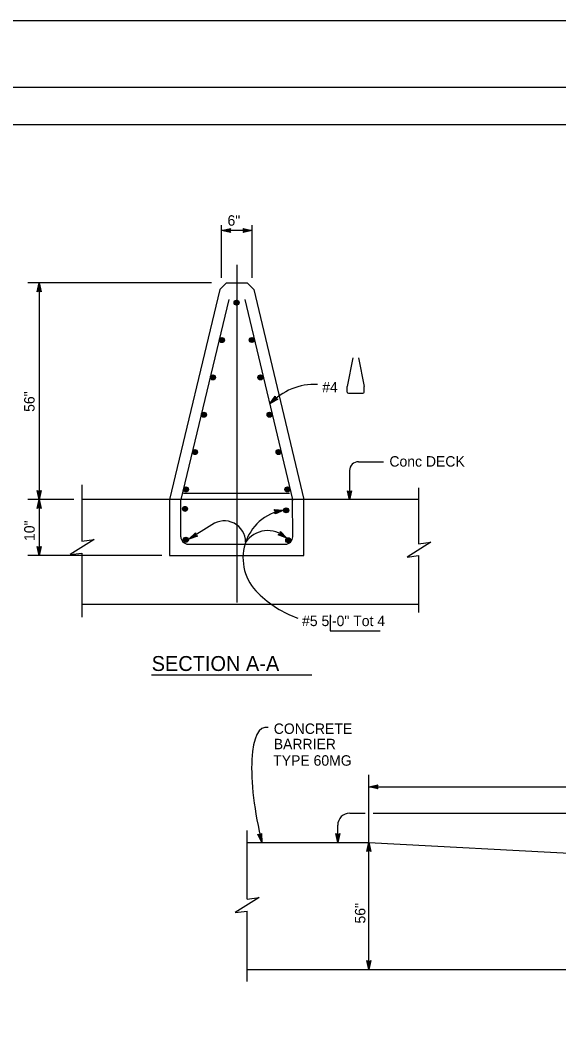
# Model space of a CAD drawing. Extents: x -894 to 866, y -476 to 714.
# Drawn here: x -157 to 203, y 30 to 714 of the extents above; entities that cross this region are included whole.
import ezdxf

# ---------------------------------------------------------------- set-up
doc = ezdxf.new("R2010")
doc.units = 0
for name, color, linetype in [('10 Sheet Format', 7, 'Continuous'), ('56 Stage 3 Anno', 7, 'Continuous'), ('57 Undefined', 7, 'Continuous'), ('60 Nongeo Data', 7, 'Continuous')]:
    doc.layers.add(name, color=color, linetype=linetype)

msp = doc.modelspace()

# ---------------------------------------------------------------- linework, layer by layer
at = {"layer": '10 Sheet Format'}
msp.add_line((-813.45, 643.96), (811.55, 643.96), dxfattribs=at)
for points in [[(-894.04, 713.56), (865.96, 713.56), (865.96, -476.44), (-894.04, -476.44)], [(-863.43, 668.96), (836.57, 668.96), (836.57, -431.04), (-863.43, -431.04)], [(-863.43, 668.96), (836.57, 668.96), (836.57, -431.04), (-863.43, -431.04)]]:
    msp.add_lwpolyline(points, close=True, dxfattribs=at)
at = {"layer": '56 Stage 3 Anno'}
for p, q in [((-22.87, 572.94), (-16.87, 574.27)), ((-16.87, 571.6), (-22.87, 572.94)), ((-22.87, 572.94), (-22.87, 572.94)), ((-17.09, 571.95), (-21.49, 572.94)), ((-21.48, 572.94), (-17.11, 573.91)), ((-20.11, 572.94), (-17.28, 573.56)), ((-17.32, 572.31), (-20.11, 572.94)), ((-18.73, 572.93), (-17.52, 573.2)), ((-17.5, 572.66), (-18.73, 572.93)), ((-16.87, 574.27), (-17.67, 572.94)), ((-17.67, 572.94), (-16.87, 571.6)), ((-16.87, 574.27), (-16.87, 574.27)), ((-16.87, 571.6), (-16.87, 571.6)), ((-7.46, 572.94), (-8.26, 574.28)), ((-8.26, 574.28), (-8.26, 574.28)), ((-8.26, 574.28), (-2.26, 572.94)), ((-2.26, 572.94), (-8.26, 571.61)), ((-8.26, 571.61), (-7.46, 572.94)), ((-8.26, 571.61), (-8.26, 571.61)), ((-8.04, 573.92), (-3.64, 572.94)), ((-3.65, 572.93), (-8.03, 571.97)), ((-5.02, 572.94), (-7.85, 572.31)), ((-7.81, 573.56), (-5.02, 572.94)), ((-7.63, 573.22), (-6.4, 572.94)), ((-6.4, 572.94), (-7.61, 572.67)), ((-2.26, 572.94), (-2.26, 572.94)), ((-146.14, 531.78), (-144.8, 537.78)), ((-145.78, 532), (-144.8, 536.4)), ((-145.42, 532.23), (-144.8, 535.02)), ((-145.07, 532.41), (-144.8, 533.64)), ((-144.8, 537.78), (-144.8, 537.78)), ((-144.8, 537.78), (-143.47, 531.78)), ((-144.8, 535.02), (-144.17, 532.2)), ((-144.8, 533.64), (-144.53, 532.43)), ((-144.79, 536.39), (-143.83, 532.02)), ((-144.8, 532.58), (-146.14, 531.78)), ((-146.14, 531.78), (-146.14, 531.78)), ((-143.47, 531.78), (-144.8, 532.58)), ((-143.47, 531.78), (-143.47, 531.78)), ((9.65, 456.88), (13.13, 461.94)), ((14.95, 459.99), (9.65, 456.88)), ((10.66, 457.83), (13.21, 461.52)), ((14.55, 460.1), (10.66, 457.82)), ((11.67, 458.76), (13.31, 461.14)), ((14.13, 460.2), (11.67, 458.76)), ((12.68, 459.7), (13.39, 460.72)), ((13.77, 460.34), (12.68, 459.7)), ((13.13, 461.94), (13.13, 461.94)), ((13.13, 461.94), (13.45, 460.42)), ((13.45, 460.42), (14.95, 459.99)), ((14.95, 459.99), (14.95, 459.99)), ((9.65, 456.88), (9.65, 456.88)), ((69, 418.04), (85.76, 418.04)), ((-144.8, 392.78), (-146.13, 398.78)), ((-146.13, 398.78), (-146.13, 398.78)), ((-146.13, 398.78), (-144.8, 397.98)), ((-144.8, 394.17), (-145.77, 398.55)), ((-144.79, 395.55), (-145.42, 398.37)), ((-144.79, 396.93), (-145.06, 398.14)), ((-144.8, 397.98), (-143.46, 398.78)), ((-143.46, 398.78), (-144.8, 392.78)), ((-143.81, 398.57), (-144.8, 394.16)), ((-144.17, 398.33), (-144.79, 395.55)), ((-144.52, 398.16), (-144.79, 396.93)), ((-143.46, 398.78), (-143.46, 398.78)), ((63, 392.57), (61.67, 398.57)), ((61.67, 398.57), (61.67, 398.57)), ((61.67, 398.57), (63, 397.77)), ((63, 393.96), (62.03, 398.33)), ((63, 395.33), (62.38, 398.15)), ((63, 396.71), (62.74, 397.92)), ((63, 397.77), (64.34, 398.57)), ((64.34, 398.57), (63, 392.57)), ((63.99, 398.35), (63, 393.95)), ((63.63, 398.12), (63, 395.33)), ((63.28, 397.94), (63, 396.71)), ((64.34, 398.57), (64.34, 398.57)), ((-146.14, 386.78), (-144.8, 392.78)), ((-145.78, 387), (-144.8, 391.4)), ((-145.42, 387.23), (-144.8, 390.02)), ((-144.8, 392.78), (-144.8, 392.78)), ((-144.8, 392.78), (-144.8, 392.78)), ((-144.8, 392.78), (-143.47, 386.78)), ((-144.8, 390.02), (-144.17, 387.2)), ((-144.79, 391.39), (-143.83, 387.02)), ((63, 392.57), (63, 392.57)), ((-144.8, 387.58), (-146.14, 386.78)), ((-146.14, 386.78), (-146.14, 386.78)), ((-145.07, 387.41), (-144.8, 388.64)), ((-144.8, 388.64), (-144.53, 387.43)), ((-143.47, 386.78), (-144.8, 387.58)), ((-143.47, 386.78), (-143.47, 386.78)), ((13.42, 384.76), (12.4, 385.94)), ((12.4, 385.94), (12.4, 385.94)), ((12.4, 385.94), (18.54, 385.65)), ((12.67, 385.62), (17.18, 385.42)), ((18.54, 385.65), (12.86, 383.31)), ((12.86, 383.31), (13.42, 384.76)), ((12.86, 383.31), (12.86, 383.31)), ((13.95, 384.57), (12.89, 385.71)), ((12.89, 385.71), (12.89, 385.71)), ((12.89, 385.71), (19.04, 385.64)), ((12.97, 385.31), (15.82, 385.18)), ((17.17, 385.41), (13.03, 383.7)), ((15.82, 385.18), (13.14, 384.07)), ((13.17, 385.41), (17.68, 385.36)), ((13.2, 385), (14.46, 384.94)), ((14.46, 384.94), (13.31, 384.47)), ((19.04, 385.64), (13.44, 383.1)), ((13.44, 383.1), (13.95, 384.57)), ((13.44, 383.1), (13.44, 383.1)), ((13.48, 385.1), (16.33, 385.07)), ((17.67, 385.35), (13.6, 383.5)), ((16.33, 385.07), (13.7, 383.88)), ((13.72, 384.8), (14.98, 384.79)), ((14.98, 384.79), (13.85, 384.28)), ((18.54, 385.65), (18.54, 385.65)), ((19.04, 385.64), (19.04, 385.64)), ((-29.16, 375.74), (-44.57, 366.09)), ((-44.57, 366.09), (-40.19, 370.4)), ((-43.39, 366.83), (-40.2, 369.97)), ((-42.23, 367.55), (-40.17, 369.58)), ((-40.19, 370.4), (-40.19, 370.4)), ((-40.19, 370.4), (-40.16, 368.85)), ((15.24, 369.13), (16.65, 369.78)), ((19.8, 367.63), (15.64, 369.29)), ((18.67, 368.4), (15.98, 369.48)), ((17.53, 369.18), (16.38, 369.64)), ((16.65, 369.78), (16.75, 371.33)), ((16.67, 370.1), (17.53, 369.18)), ((16.72, 370.49), (18.67, 368.4)), ((16.73, 370.92), (19.81, 367.62)), ((16.75, 371.33), (16.75, 371.33)), ((16.75, 371.33), (20.95, 366.84)), ((-38.77, 368.14), (-44.57, 366.09)), ((-44.57, 366.09), (-44.57, 366.09)), ((-39.15, 368.33), (-43.4, 366.82)), ((-39.54, 368.51), (-42.23, 367.55)), ((-41.06, 368.29), (-40.17, 369.15)), ((-39.87, 368.71), (-41.06, 368.29)), ((-40.16, 368.85), (-38.77, 368.14)), ((-38.77, 368.14), (-38.77, 368.14)), ((20.95, 366.84), (15.24, 369.13)), ((15.24, 369.13), (15.24, 369.13)), ((20.95, 366.84), (20.95, 366.84)), ((-144.8, 355.28), (-146.13, 361.28)), ((-146.13, 361.28), (-146.13, 361.28)), ((-146.13, 361.28), (-144.8, 360.48)), ((-144.8, 356.68), (-145.77, 361.05)), ((-144.79, 358.05), (-145.42, 360.87)), ((-144.79, 359.43), (-145.06, 360.64)), ((-144.8, 360.48), (-143.46, 361.28)), ((-143.46, 361.28), (-144.8, 355.28)), ((-143.81, 361.07), (-144.8, 356.66)), ((-144.17, 360.83), (-144.79, 358.05)), ((-144.52, 360.66), (-144.79, 359.43)), ((-143.46, 361.28), (-143.46, 361.28)), ((-144.8, 355.28), (-144.8, 355.28)), ((-69.61, 275.38), (37.67, 275.38)), ((75.85, 162.99), (75.85, 208.31)), ((75.85, 200.32), (81.85, 201.65)), ((75.85, 200.32), (605.84, 200.32)), ((81.85, 198.98), (75.85, 200.32)), ((75.85, 200.32), (75.85, 200.32)), ((81.63, 199.34), (77.23, 200.32)), ((77.24, 200.32), (81.61, 201.29)), ((78.61, 200.32), (81.43, 200.94)), ((81.39, 199.7), (78.61, 200.32)), ((79.99, 200.32), (81.2, 200.58)), ((81.22, 200.04), (79.99, 200.32)), ((81.85, 201.65), (81.05, 200.32)), ((81.05, 200.32), (81.85, 198.98)), ((81.85, 201.65), (81.85, 201.65)), ((81.85, 198.98), (81.85, 198.98)), ((63.05, 182.69), (73.45, 182.69)), ((78.83, 182.69), (288.67, 182.69)), ((55.05, 162.99), (55.05, 174.69)), ((4.22, 162.99), (1.5, 168.5)), ((1.5, 168.5), (1.5, 168.5)), ((1.5, 168.5), (2.98, 168.04)), ((3.89, 164.34), (1.91, 168.36)), ((3.57, 165.67), (2.29, 168.27)), ((3.24, 167.01), (2.69, 168.12)), ((2.98, 168.04), (4.1, 169.13)), ((3.21, 168.27), (3.24, 167.01)), ((3.51, 168.53), (3.57, 165.67)), ((3.8, 168.84), (3.89, 164.33)), ((4.1, 169.13), (4.1, 169.13)), ((4.1, 169.13), (4.22, 162.99)), ((55.05, 162.99), (53.72, 168.99)), ((53.72, 168.99), (53.72, 168.99)), ((53.72, 168.99), (55.05, 168.19)), ((55.04, 164.38), (54.07, 168.75)), ((55.05, 165.75), (54.42, 168.58)), ((55.05, 167.13), (54.78, 168.34)), ((55.05, 168.19), (56.39, 168.99)), ((56.39, 168.99), (55.05, 162.99)), ((56.03, 168.77), (55.05, 164.37)), ((55.67, 168.54), (55.05, 165.75)), ((55.32, 168.36), (55.05, 167.13)), ((56.39, 168.99), (56.39, 168.99)), ((4.22, 162.99), (4.22, 162.99)), ((55.05, 162.99), (55.05, 162.99)), ((74.51, 156.99), (75.85, 162.99)), ((75.85, 157.79), (74.51, 156.99)), ((74.86, 157.2), (75.84, 161.61)), ((75.22, 157.44), (75.84, 160.22)), ((75.57, 157.61), (75.84, 158.84)), ((75.84, 160.22), (76.47, 157.4)), ((75.84, 158.84), (76.11, 157.63)), ((75.85, 77.91), (75.85, 162.99)), ((75.85, 162.99), (75.85, 162.99)), ((75.85, 162.99), (77.18, 156.99)), ((75.85, 161.6), (76.82, 157.22)), ((77.18, 156.99), (75.85, 157.79)), ((74.51, 156.99), (74.51, 156.99)), ((77.18, 156.99), (77.18, 156.99)), ((75.85, 77.91), (74.52, 83.91)), ((74.52, 83.91), (74.52, 83.91)), ((74.52, 83.91), (75.85, 83.11)), ((75.84, 79.3), (74.87, 83.67)), ((75.85, 80.67), (75.22, 83.5)), ((75.85, 82.05), (75.58, 83.26)), ((75.85, 83.11), (77.19, 83.91)), ((77.19, 83.91), (75.85, 77.91)), ((76.83, 83.69), (75.85, 79.29)), ((76.47, 83.46), (75.85, 80.67)), ((76.12, 83.28), (75.85, 82.05)), ((77.19, 83.91), (77.19, 83.91)), ((75.85, 77.91), (75.85, 77.91))]:
    msp.add_line(p, q, dxfattribs=at)
for centre, radius, start, end in [((39.61, 428.85), 40.95, 87.28113, 136.92817), ((69, 412.04), 6, 90, 180), ((24.16, 353.58), 32.56, 99.93567, 226.58629), ((-20.89, 364.15), 14.25, 0.31373, 125.50339), ((8.21, 353.63), 18.24, 49.21291, 144.49515), ((52.57, 381.45), 72.35, 225.4143, 250.40024), ((63.05, 174.69), 8, 90, 180)]:
    msp.add_arc(centre, radius, start, end, dxfattribs=at)
msp.add_ellipse((22.5, 169.58), major_axis=(16.64, -70.4), ratio=0.267041, start_param=3.015397, end_param=4.742988, dxfattribs=at)
at = {"layer": '57 Undefined'}
for p, q in [((49.95, 315.43), (49.95, 304.74)), ((49.95, 304.74), (83.52, 304.74))]:
    msp.add_line(p, q, dxfattribs=at)
at = {"layer": '60 Nongeo Data'}
for p, q in [((-22.87, 541.21), (-22.87, 576.55)), ((-2.26, 541.21), (-2.26, 576.55)), ((-2.26, 572.94), (-22.87, 572.94)), ((-12.57, 549.78), (-12.57, 323.74)), ((-29.51, 537.78), (-152.47, 537.78)), ((-144.8, 537.78), (-144.8, 392.78)), ((-19.54, 537.78), (-23.92, 533.41)), ((-19.54, 537.78), (-5.59, 537.78)), ((-5.59, 537.78), (-1.21, 533.41)), ((-23.92, 533.41), (-57.57, 392.78)), ((-17.88, 526.67), (-49.92, 392.78)), ((-7.25, 526.67), (24.79, 392.78)), ((-1.21, 533.41), (32.43, 392.78)), ((65.18, 487.59), (61.45, 468.44)), ((68.94, 487.6), (72.67, 468.43)), ((61.43, 464.71), (61.46, 468.47)), ((72.68, 464.71), (72.66, 468.47)), ((62.19, 463.96), (71.93, 463.96)), ((63, 412.04), (63, 392.57)), ((-116.4, 402.56), (-116.4, 364.86)), ((-48.2, 397.07), (22.79, 397.07)), ((109.18, 400.5), (109.18, 363.13)), ((-121.69, 392.78), (-152.47, 392.78)), ((-144.8, 392.78), (-144.8, 355.28)), ((109.18, 392.78), (-116.4, 392.78)), ((-57.57, 392.78), (-57.57, 355.28)), ((-50.07, 367.78), (-49.93, 392.78)), ((24.93, 367.78), (24.79, 392.78)), ((24.79, 392.78), (25.12, 392.4)), ((32.43, 355.28), (32.43, 392.78)), ((-45.07, 362.79), (19.93, 362.79)), ((-116.4, 356.86), (-116.4, 313.84)), ((-62.8, 355.28), (-152.47, 355.28)), ((-57.57, 355.28), (32.43, 355.28)), ((109.18, 355.13), (109.18, 316.94)), ((109.18, 322.43), (-116.4, 322.43)), ((-5.66, 125.1), (-5.66, 170.99)), ((-5.66, 162.99), (75.85, 162.99)), ((75.85, 162.99), (605.84, 135.11)), ((-5.66, 69.91), (-5.66, 117.1)), ((-5.66, 77.91), (694.34, 77.91))]:
    msp.add_line(p, q, dxfattribs=at)
for points in [[(-116.4, 364.86), (-108.09, 365.9), (-124.09, 355.9), (-116.4, 356.86)], [(109.18, 363.13), (117.49, 364.17), (101.49, 354.17), (109.18, 355.13)], [(-5.66, 125.1), (2.34, 126.1), (-13.66, 116.1), (-5.66, 117.1)]]:
    msp.add_lwpolyline(points, dxfattribs=at)
for centre, radius in [((-12.66, 524.56), 1.68), ((-12.66, 524.56), 1.55), ((-12.66, 524.56), 1.41), ((-12.66, 524.56), 1.28), ((-12.66, 524.56), 1.14), ((-12.66, 524.56), 1.01), ((-12.66, 524.56), 0.874), ((-12.66, 524.56), 0.739), ((-12.66, 524.56), 0.605), ((-12.66, 524.56), 0.47), ((-12.66, 524.56), 0.336), ((-12.66, 524.56), 0.202), ((-12.66, 524.56), 0.0672), ((-22.54, 499.5), 1.68), ((-22.54, 499.5), 1.55), ((-22.54, 499.5), 1.41), ((-22.54, 499.5), 1.28), ((-22.54, 499.5), 1.14), ((-22.54, 499.5), 1.01), ((-22.54, 499.5), 0.874), ((-22.54, 499.5), 0.739), ((-22.54, 499.5), 0.605), ((-22.54, 499.5), 0.47), ((-22.54, 499.5), 0.336), ((-22.54, 499.5), 0.202), ((-22.54, 499.5), 0.0672), ((-2.56, 499.54), 1.68), ((-2.56, 499.54), 1.55), ((-2.56, 499.54), 1.41), ((-2.56, 499.54), 1.28), ((-2.56, 499.54), 1.14), ((-2.56, 499.54), 1.01), ((-2.56, 499.54), 0.874), ((-2.56, 499.54), 0.739), ((-2.56, 499.54), 0.605), ((-2.56, 499.54), 0.47), ((-2.56, 499.54), 0.336), ((-2.56, 499.54), 0.202), ((-2.56, 499.54), 0.0672), ((-28.55, 474.48), 1.68), ((-28.55, 474.48), 1.55), ((-28.55, 474.48), 1.41), ((-28.55, 474.48), 1.28), ((-28.55, 474.48), 1.14), ((-28.55, 474.48), 1.01), ((-28.55, 474.48), 0.874), ((-28.55, 474.48), 0.739), ((-28.55, 474.48), 0.605), ((-28.55, 474.48), 0.47), ((-28.55, 474.48), 0.336), ((-28.55, 474.48), 0.202), ((-28.55, 474.48), 0.0672), ((3.3, 474.48), 1.68), ((3.3, 474.48), 1.55), ((3.3, 474.48), 1.41), ((3.3, 474.48), 1.28), ((3.3, 474.48), 1.14), ((3.3, 474.48), 1.01), ((3.3, 474.48), 0.874), ((3.3, 474.48), 0.739), ((3.3, 474.48), 0.605), ((3.3, 474.48), 0.47), ((3.3, 474.48), 0.336), ((3.3, 474.48), 0.202), ((3.3, 474.48), 0.0672), ((-34.54, 449.5), 1.68), ((-34.54, 449.5), 1.55), ((-34.54, 449.5), 1.41), ((-34.54, 449.5), 1.28), ((-34.54, 449.5), 1.14), ((-34.54, 449.5), 1.01), ((-34.54, 449.5), 0.874), ((-34.54, 449.5), 0.739), ((-34.54, 449.5), 0.605), ((-34.54, 449.5), 0.47), ((-34.54, 449.5), 0.336), ((-34.54, 449.5), 0.202), ((-34.54, 449.5), 0.0672), ((9.42, 449.5), 1.68), ((9.42, 449.5), 1.55), ((9.42, 449.5), 1.41), ((9.42, 449.5), 1.28), ((9.42, 449.5), 1.14), ((9.42, 449.5), 1.01), ((9.42, 449.5), 0.874), ((9.42, 449.5), 0.739), ((9.42, 449.5), 0.605), ((9.42, 449.5), 0.47), ((9.42, 449.5), 0.336), ((9.42, 449.5), 0.202), ((9.42, 449.5), 0.0672), ((-40.54, 424.49), 1.68), ((-40.54, 424.49), 1.55), ((-40.54, 424.49), 1.41), ((-40.54, 424.49), 1.28), ((-40.54, 424.49), 1.14), ((-40.54, 424.49), 1.01), ((-40.54, 424.49), 0.874), ((-40.54, 424.49), 0.739), ((-40.54, 424.49), 0.605), ((-40.54, 424.49), 0.47), ((-40.54, 424.49), 0.336), ((-40.54, 424.49), 0.202), ((-40.54, 424.49), 0.0672), ((15.45, 424.52), 1.68), ((15.45, 424.52), 1.55), ((15.45, 424.52), 1.41), ((15.45, 424.52), 1.28), ((15.45, 424.52), 1.14), ((15.45, 424.52), 1.01), ((15.45, 424.52), 0.874), ((15.45, 424.52), 0.739), ((15.45, 424.52), 0.605), ((15.45, 424.52), 0.47), ((15.45, 424.52), 0.336), ((15.45, 424.52), 0.202), ((15.45, 424.52), 0.0672), ((-46.56, 399.51), 1.68), ((-46.56, 399.51), 1.55), ((-46.56, 399.51), 1.41), ((-46.56, 399.51), 1.28), ((-46.56, 399.51), 1.14), ((-46.56, 399.51), 1.01), ((-46.56, 399.51), 0.874), ((-46.56, 399.51), 0.739), ((-46.56, 399.51), 0.605), ((-46.56, 399.51), 0.47), ((-46.56, 399.51), 0.336), ((-46.56, 399.51), 0.202), ((-46.56, 399.51), 0.0672), ((21.36, 399.51), 1.68), ((21.36, 399.51), 1.55), ((21.36, 399.51), 1.41), ((21.36, 399.51), 1.28), ((21.36, 399.51), 1.14), ((21.36, 399.51), 1.01), ((21.36, 399.51), 0.874), ((21.36, 399.51), 0.739), ((21.36, 399.51), 0.605), ((21.36, 399.51), 0.47), ((21.36, 399.51), 0.336), ((21.36, 399.51), 0.202), ((21.36, 399.51), 0.0672), ((-47.25, 386.46), 1.68), ((-47.25, 386.46), 1.55), ((-47.25, 386.46), 1.41), ((-47.25, 386.46), 1.28), ((-47.25, 386.46), 1.14), ((-47.25, 386.46), 1.01), ((-47.25, 386.46), 0.874), ((-47.25, 386.46), 0.739), ((-47.25, 386.46), 0.605), ((-47.25, 386.46), 0.47), ((-47.25, 386.46), 0.336), ((-47.25, 386.46), 0.202), ((-47.25, 386.46), 0.0672), ((20.55, 385.48), 1.68), ((20.55, 385.48), 1.55), ((20.55, 385.48), 1.41), ((20.55, 385.48), 1.28), ((20.55, 385.48), 1.14), ((20.55, 385.48), 1.01), ((20.55, 385.48), 0.874), ((20.55, 385.48), 0.739), ((20.55, 385.48), 0.605), ((20.55, 385.48), 0.47), ((20.55, 385.48), 0.336), ((20.55, 385.48), 0.202), ((20.55, 385.48), 0.0672), ((-46.68, 365.77), 1.68), ((-46.68, 365.77), 1.55), ((-46.68, 365.77), 1.41), ((-46.68, 365.77), 1.28), ((-46.68, 365.77), 1.14), ((-46.68, 365.77), 1.01), ((-46.68, 365.77), 0.874), ((-46.68, 365.77), 0.739), ((-46.68, 365.77), 0.605), ((-46.68, 365.77), 0.47), ((-46.68, 365.77), 0.336), ((-46.68, 365.77), 0.202), ((-46.68, 365.77), 0.0672), ((21.95, 365.45), 1.68), ((21.95, 365.45), 1.55), ((21.95, 365.45), 1.41), ((21.95, 365.45), 1.28), ((21.95, 365.45), 1.14), ((21.95, 365.45), 1.01), ((21.95, 365.45), 0.874), ((21.95, 365.45), 0.739), ((21.95, 365.45), 0.605), ((21.95, 365.45), 0.47), ((21.95, 365.45), 0.336), ((21.95, 365.45), 0.202), ((21.95, 365.45), 0.0672)]:
    msp.add_circle(centre, radius, dxfattribs=at)
for centre, radius, start, end in [((62.18, 464.71), 0.75, 180, 270), ((71.93, 464.71), 0.75, 270, 360), ((-45.06, 367.79), 5, 180, 270), ((19.94, 367.79), 5, 270, 360)]:
    msp.add_arc(centre, radius, start, end, dxfattribs=at)

# ---------------------------------------------------------------- texts
at = {"layer": '56 Stage 3 Anno'}
msp.add_text('SECTION A-A', height=10, dxfattribs=at).set_placement((-69.56, 277.89))
at = {"layer": '57 Undefined'}
for s, p in [('6"', (-18.78, 576.08)), ('#4', (44.61, 464.39)), ('Conc DECK', (89.65, 414.75)), ('#5 5\'-0" Tot 4', (31.17, 307.93)), ('CONCRETE', (12.2, 235.74)), ('BARRIER', (12.2, 225.46)), ('TYPE 60MG', (11.83, 214.45))]:
    msp.add_text(s, height=7, dxfattribs=at).set_placement(p)
for s, p in [('56"', (-147.97, 451.4)), ('10"', (-147.91, 364.93)), ('56"', (73.57, 108.77))]:
    msp.add_text(s, height=7, rotation=90, dxfattribs=at).set_placement(p)

doc.saveas('drawing.dxf')
